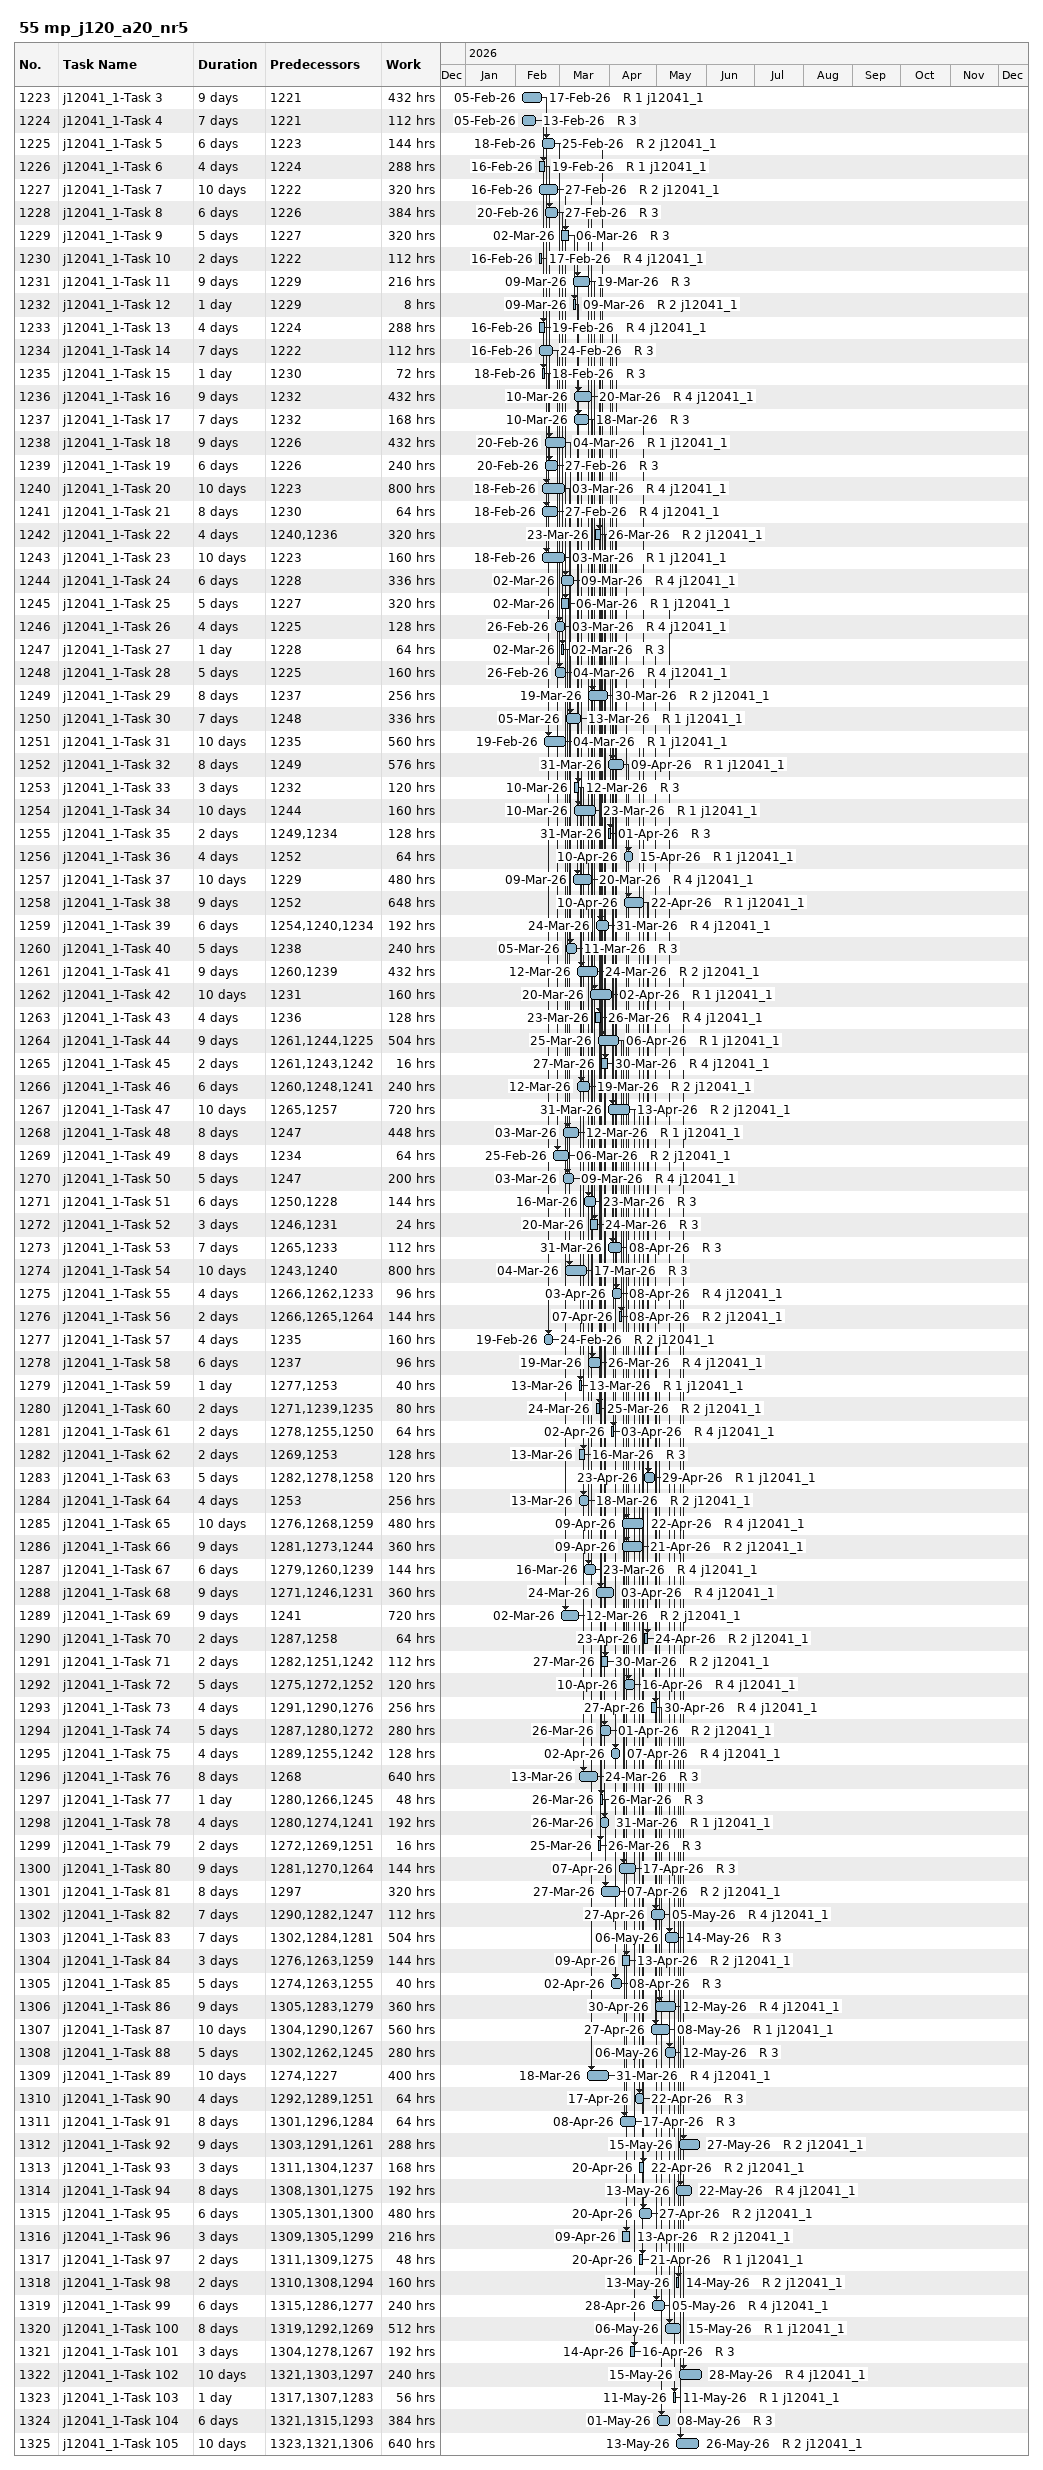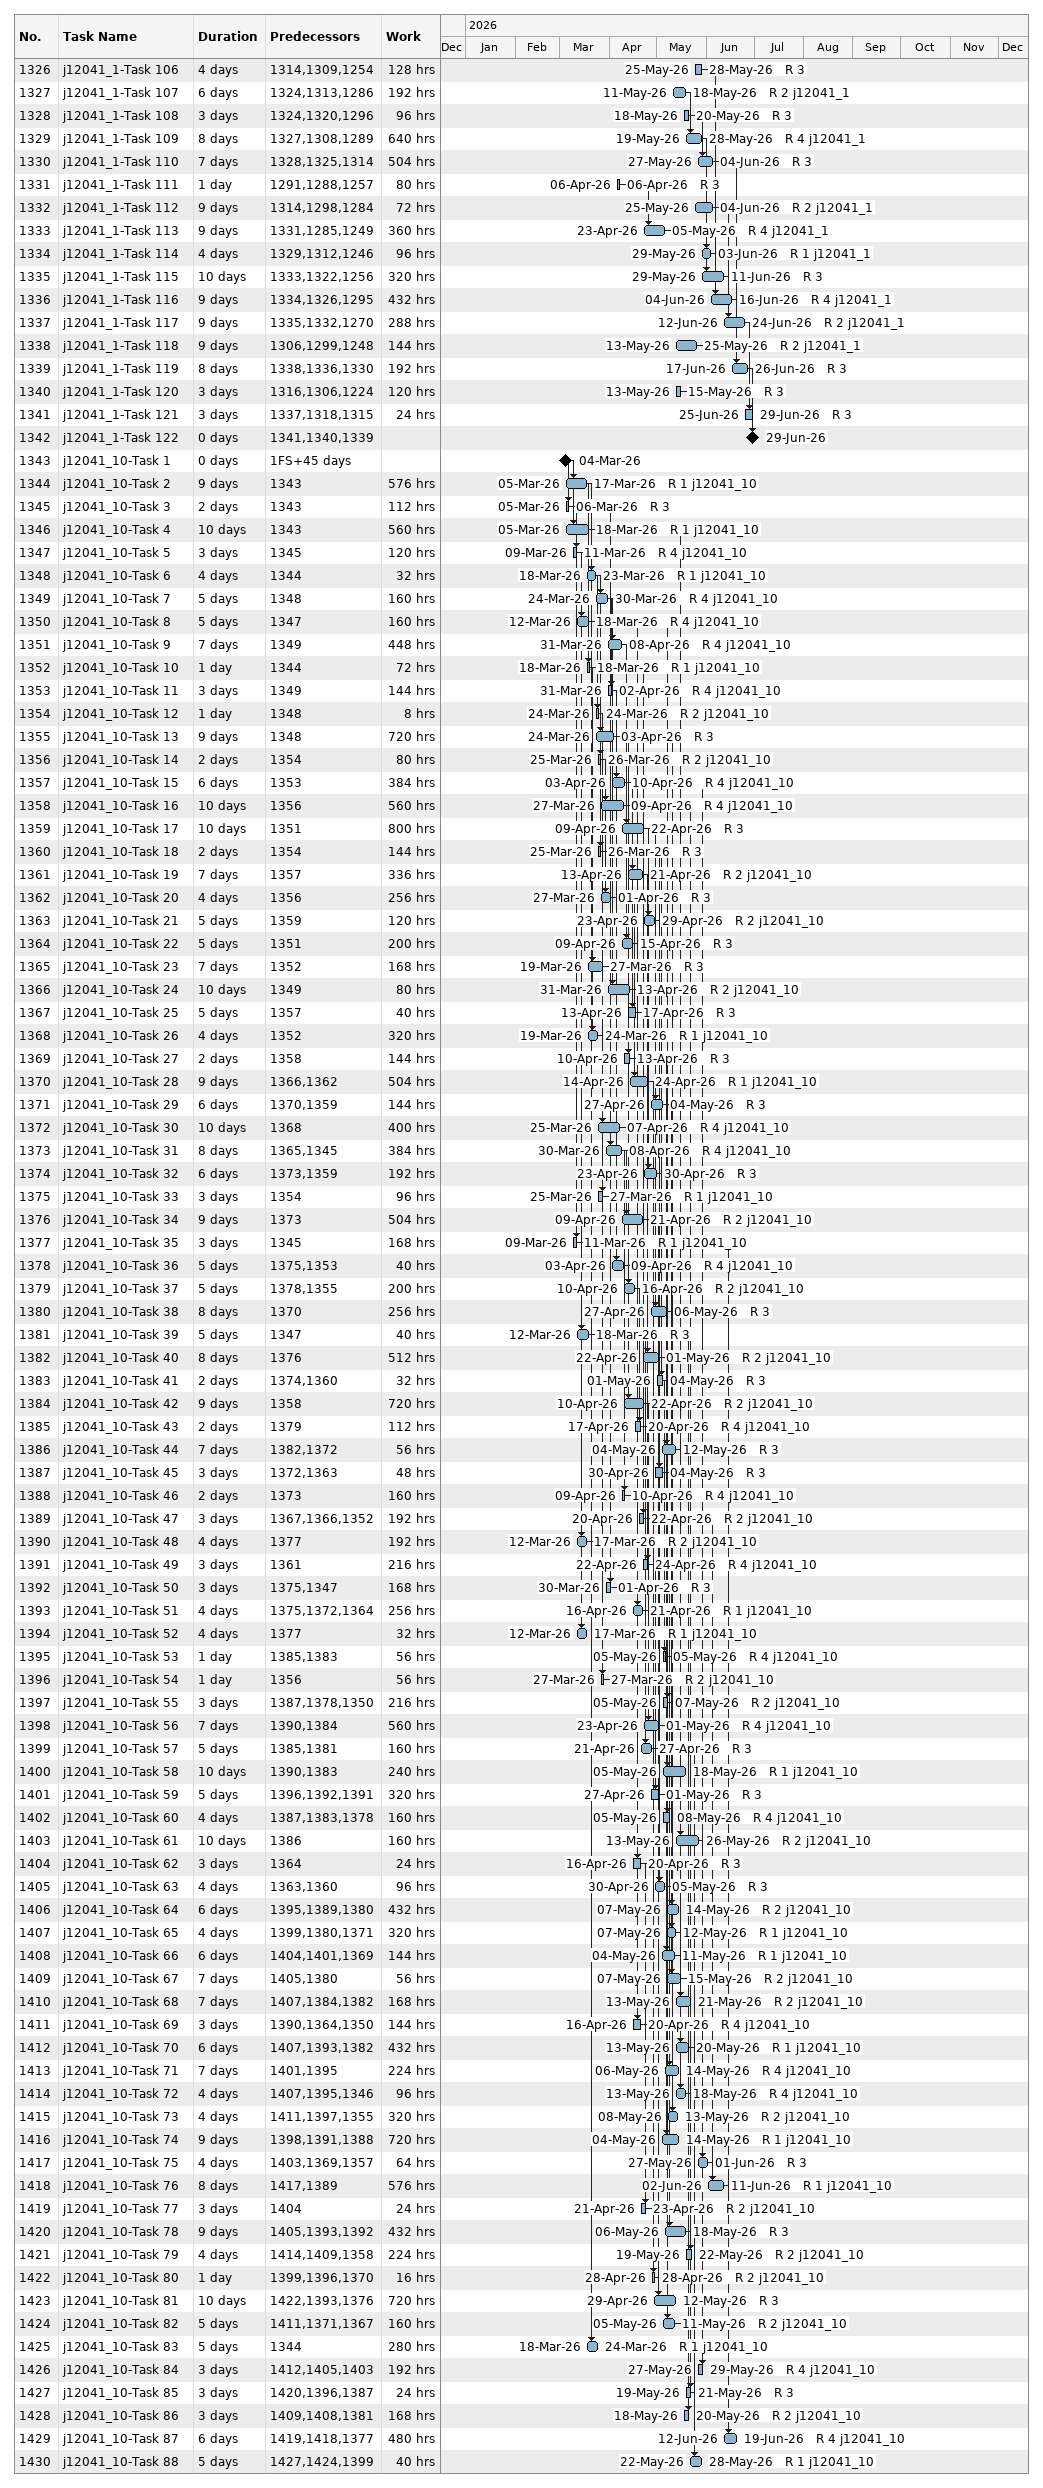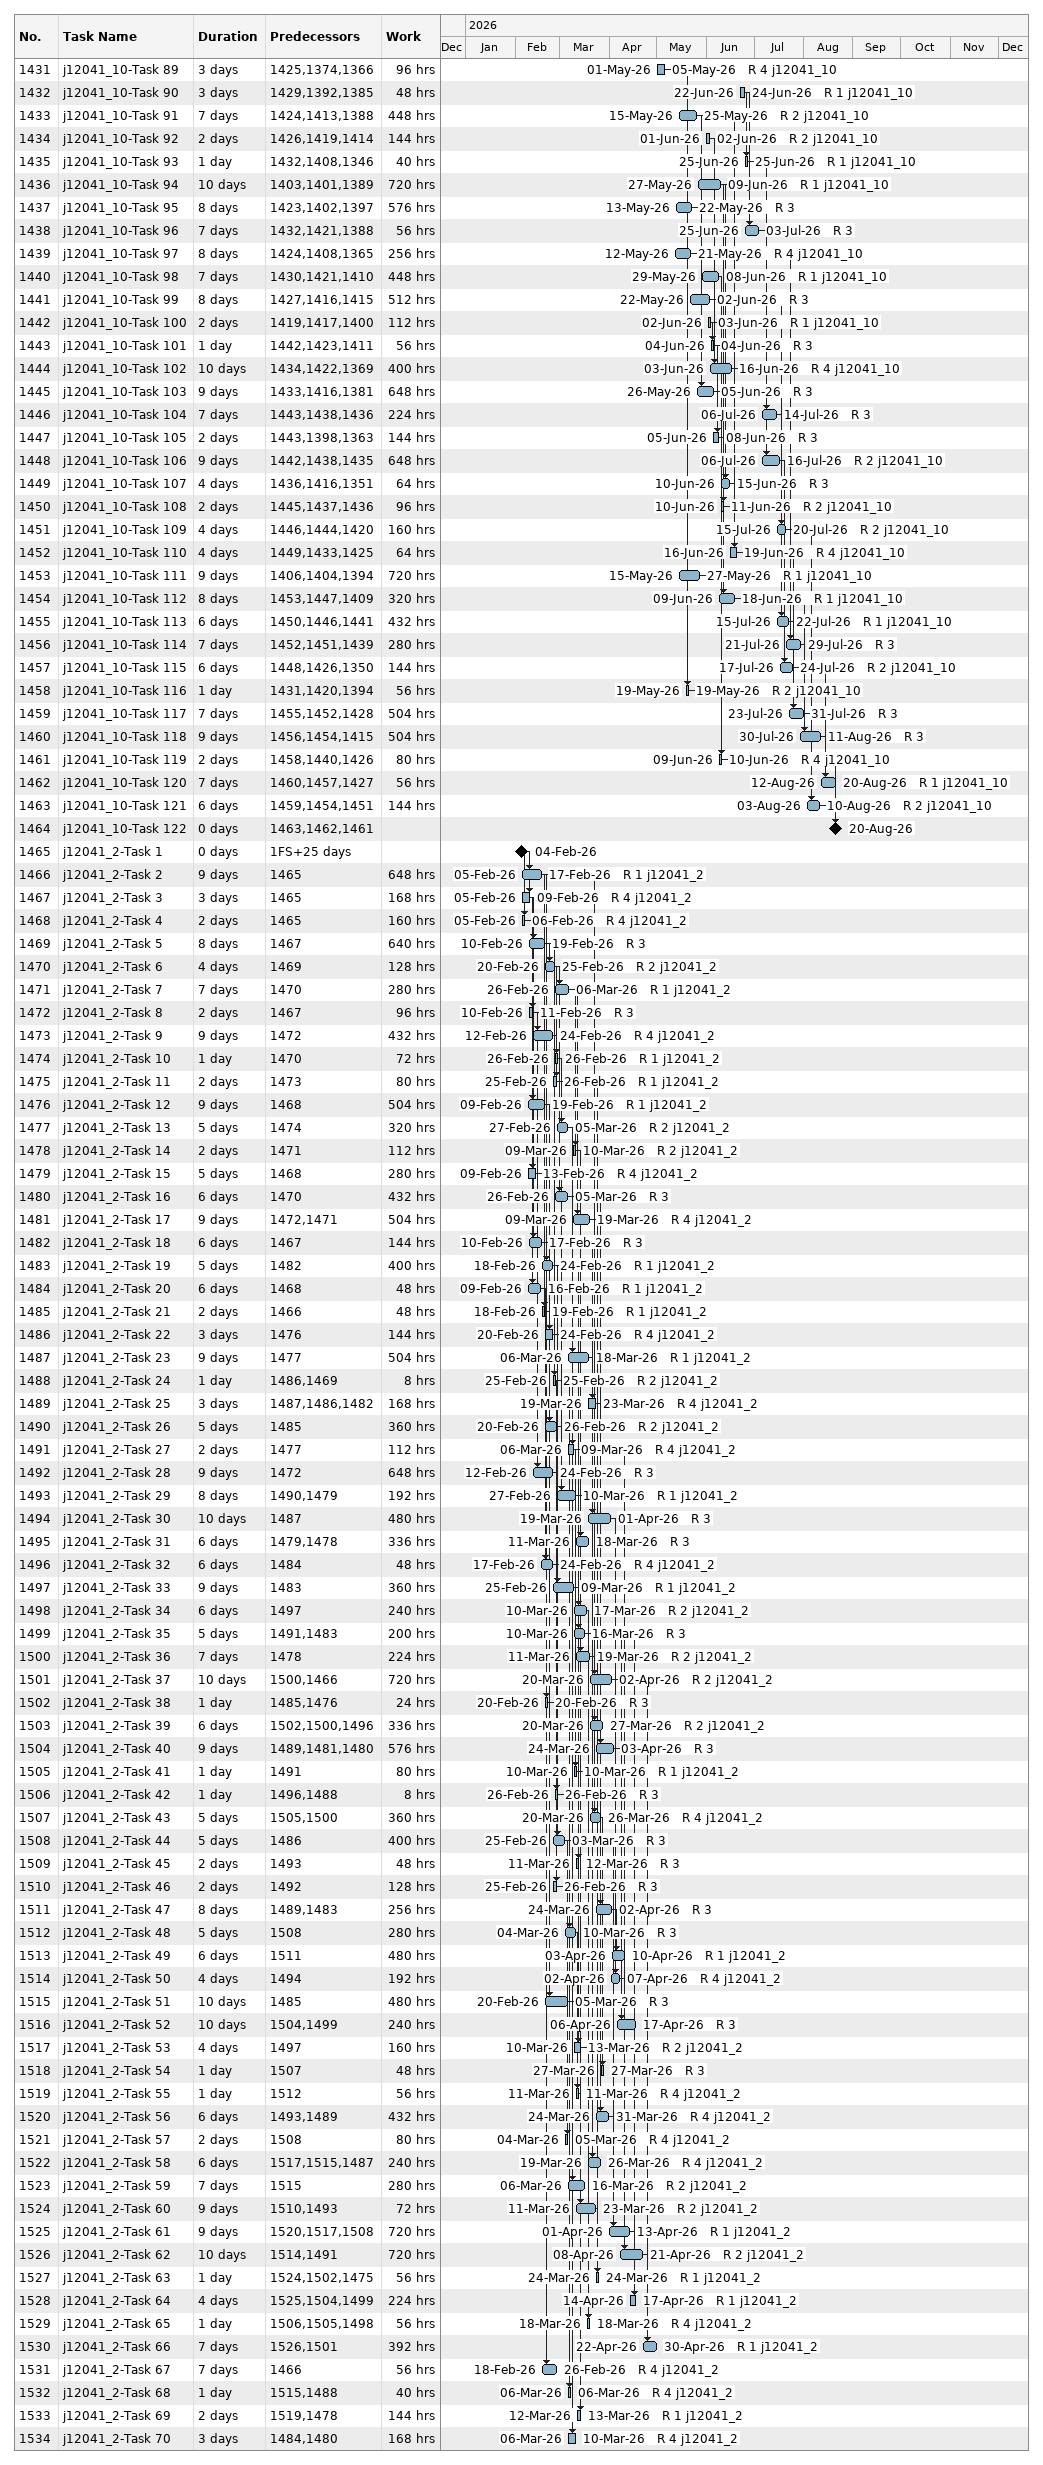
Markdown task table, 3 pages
55 mp_j120_a20_nr5

| ID | Task | Duration | Start | Finish | Predecessors | Resources | Work (h) |
|---|---|---|---|---|---|---|---|
| 1223 | j12041_1-Task 3 | 9d | 2026-02-05 | 2026-02-17 | 1221 | R 1 j12041_1 | 432 |
| 1224 | j12041_1-Task 4 | 7d | 2026-02-05 | 2026-02-13 | 1221 | R 3 | 112 |
| 1225 | j12041_1-Task 5 | 6d | 2026-02-18 | 2026-02-25 | 1223 | R 2 j12041_1 | 144 |
| 1226 | j12041_1-Task 6 | 4d | 2026-02-16 | 2026-02-19 | 1224 | R 1 j12041_1 | 288 |
| 1227 | j12041_1-Task 7 | 10d | 2026-02-16 | 2026-02-27 | 1222 | R 2 j12041_1 | 320 |
| 1228 | j12041_1-Task 8 | 6d | 2026-02-20 | 2026-02-27 | 1226 | R 3 | 384 |
| 1229 | j12041_1-Task 9 | 5d | 2026-03-02 | 2026-03-06 | 1227 | R 3 | 320 |
| 1230 | j12041_1-Task 10 | 2d | 2026-02-16 | 2026-02-17 | 1222 | R 4 j12041_1 | 112 |
| 1231 | j12041_1-Task 11 | 9d | 2026-03-09 | 2026-03-19 | 1229 | R 3 | 216 |
| 1232 | j12041_1-Task 12 | 1d | 2026-03-09 | 2026-03-09 | 1229 | R 2 j12041_1 | 8 |
| 1233 | j12041_1-Task 13 | 4d | 2026-02-16 | 2026-02-19 | 1224 | R 4 j12041_1 | 288 |
| 1234 | j12041_1-Task 14 | 7d | 2026-02-16 | 2026-02-24 | 1222 | R 3 | 112 |
| 1235 | j12041_1-Task 15 | 1d | 2026-02-18 | 2026-02-18 | 1230 | R 3 | 72 |
| 1236 | j12041_1-Task 16 | 9d | 2026-03-10 | 2026-03-20 | 1232 | R 4 j12041_1 | 432 |
| 1237 | j12041_1-Task 17 | 7d | 2026-03-10 | 2026-03-18 | 1232 | R 3 | 168 |
| 1238 | j12041_1-Task 18 | 9d | 2026-02-20 | 2026-03-04 | 1226 | R 1 j12041_1 | 432 |
| 1239 | j12041_1-Task 19 | 6d | 2026-02-20 | 2026-02-27 | 1226 | R 3 | 240 |
| 1240 | j12041_1-Task 20 | 10d | 2026-02-18 | 2026-03-03 | 1223 | R 4 j12041_1 | 800 |
| 1241 | j12041_1-Task 21 | 8d | 2026-02-18 | 2026-02-27 | 1230 | R 4 j12041_1 | 64 |
| 1242 | j12041_1-Task 22 | 4d | 2026-03-23 | 2026-03-26 | 1240, 1236 | R 2 j12041_1 | 320 |
| 1243 | j12041_1-Task 23 | 10d | 2026-02-18 | 2026-03-03 | 1223 | R 1 j12041_1 | 160 |
| 1244 | j12041_1-Task 24 | 6d | 2026-03-02 | 2026-03-09 | 1228 | R 4 j12041_1 | 336 |
| 1245 | j12041_1-Task 25 | 5d | 2026-03-02 | 2026-03-06 | 1227 | R 1 j12041_1 | 320 |
| 1246 | j12041_1-Task 26 | 4d | 2026-02-26 | 2026-03-03 | 1225 | R 4 j12041_1 | 128 |
| 1247 | j12041_1-Task 27 | 1d | 2026-03-02 | 2026-03-02 | 1228 | R 3 | 64 |
| 1248 | j12041_1-Task 28 | 5d | 2026-02-26 | 2026-03-04 | 1225 | R 4 j12041_1 | 160 |
| 1249 | j12041_1-Task 29 | 8d | 2026-03-19 | 2026-03-30 | 1237 | R 2 j12041_1 | 256 |
| 1250 | j12041_1-Task 30 | 7d | 2026-03-05 | 2026-03-13 | 1248 | R 1 j12041_1 | 336 |
| 1251 | j12041_1-Task 31 | 10d | 2026-02-19 | 2026-03-04 | 1235 | R 1 j12041_1 | 560 |
| 1252 | j12041_1-Task 32 | 8d | 2026-03-31 | 2026-04-09 | 1249 | R 1 j12041_1 | 576 |
| 1253 | j12041_1-Task 33 | 3d | 2026-03-10 | 2026-03-12 | 1232 | R 3 | 120 |
| 1254 | j12041_1-Task 34 | 10d | 2026-03-10 | 2026-03-23 | 1244 | R 1 j12041_1 | 160 |
| 1255 | j12041_1-Task 35 | 2d | 2026-03-31 | 2026-04-01 | 1249, 1234 | R 3 | 128 |
| 1256 | j12041_1-Task 36 | 4d | 2026-04-10 | 2026-04-15 | 1252 | R 1 j12041_1 | 64 |
| 1257 | j12041_1-Task 37 | 10d | 2026-03-09 | 2026-03-20 | 1229 | R 4 j12041_1 | 480 |
| 1258 | j12041_1-Task 38 | 9d | 2026-04-10 | 2026-04-22 | 1252 | R 1 j12041_1 | 648 |
| 1259 | j12041_1-Task 39 | 6d | 2026-03-24 | 2026-03-31 | 1254, 1240, 1234 | R 4 j12041_1 | 192 |
| 1260 | j12041_1-Task 40 | 5d | 2026-03-05 | 2026-03-11 | 1238 | R 3 | 240 |
| 1261 | j12041_1-Task 41 | 9d | 2026-03-12 | 2026-03-24 | 1260, 1239 | R 2 j12041_1 | 432 |
| 1262 | j12041_1-Task 42 | 10d | 2026-03-20 | 2026-04-02 | 1231 | R 1 j12041_1 | 160 |
| 1263 | j12041_1-Task 43 | 4d | 2026-03-23 | 2026-03-26 | 1236 | R 4 j12041_1 | 128 |
| 1264 | j12041_1-Task 44 | 9d | 2026-03-25 | 2026-04-06 | 1261, 1244, 1225 | R 1 j12041_1 | 504 |
| 1265 | j12041_1-Task 45 | 2d | 2026-03-27 | 2026-03-30 | 1261, 1243, 1242 | R 4 j12041_1 | 16 |
| 1266 | j12041_1-Task 46 | 6d | 2026-03-12 | 2026-03-19 | 1260, 1248, 1241 | R 2 j12041_1 | 240 |
| 1267 | j12041_1-Task 47 | 10d | 2026-03-31 | 2026-04-13 | 1265, 1257 | R 2 j12041_1 | 720 |
| 1268 | j12041_1-Task 48 | 8d | 2026-03-03 | 2026-03-12 | 1247 | R 1 j12041_1 | 448 |
| 1269 | j12041_1-Task 49 | 8d | 2026-02-25 | 2026-03-06 | 1234 | R 2 j12041_1 | 64 |
| 1270 | j12041_1-Task 50 | 5d | 2026-03-03 | 2026-03-09 | 1247 | R 4 j12041_1 | 200 |
| 1271 | j12041_1-Task 51 | 6d | 2026-03-16 | 2026-03-23 | 1250, 1228 | R 3 | 144 |
| 1272 | j12041_1-Task 52 | 3d | 2026-03-20 | 2026-03-24 | 1246, 1231 | R 3 | 24 |
| 1273 | j12041_1-Task 53 | 7d | 2026-03-31 | 2026-04-08 | 1265, 1233 | R 3 | 112 |
| 1274 | j12041_1-Task 54 | 10d | 2026-03-04 | 2026-03-17 | 1243, 1240 | R 3 | 800 |
| 1275 | j12041_1-Task 55 | 4d | 2026-04-03 | 2026-04-08 | 1266, 1262, 1233 | R 4 j12041_1 | 96 |
| 1276 | j12041_1-Task 56 | 2d | 2026-04-07 | 2026-04-08 | 1266, 1265, 1264 | R 2 j12041_1 | 144 |
| 1277 | j12041_1-Task 57 | 4d | 2026-02-19 | 2026-02-24 | 1235 | R 2 j12041_1 | 160 |
| 1278 | j12041_1-Task 58 | 6d | 2026-03-19 | 2026-03-26 | 1237 | R 4 j12041_1 | 96 |
| 1279 | j12041_1-Task 59 | 1d | 2026-03-13 | 2026-03-13 | 1277, 1253 | R 1 j12041_1 | 40 |
| 1280 | j12041_1-Task 60 | 2d | 2026-03-24 | 2026-03-25 | 1271, 1239, 1235 | R 2 j12041_1 | 80 |
| 1281 | j12041_1-Task 61 | 2d | 2026-04-02 | 2026-04-03 | 1278, 1255, 1250 | R 4 j12041_1 | 64 |
| 1282 | j12041_1-Task 62 | 2d | 2026-03-13 | 2026-03-16 | 1269, 1253 | R 3 | 128 |
| 1283 | j12041_1-Task 63 | 5d | 2026-04-23 | 2026-04-29 | 1282, 1278, 1258 | R 1 j12041_1 | 120 |
| 1284 | j12041_1-Task 64 | 4d | 2026-03-13 | 2026-03-18 | 1253 | R 2 j12041_1 | 256 |
| 1285 | j12041_1-Task 65 | 10d | 2026-04-09 | 2026-04-22 | 1276, 1268, 1259 | R 4 j12041_1 | 480 |
| 1286 | j12041_1-Task 66 | 9d | 2026-04-09 | 2026-04-21 | 1281, 1273, 1244 | R 2 j12041_1 | 360 |
| 1287 | j12041_1-Task 67 | 6d | 2026-03-16 | 2026-03-23 | 1279, 1260, 1239 | R 4 j12041_1 | 144 |
| 1288 | j12041_1-Task 68 | 9d | 2026-03-24 | 2026-04-03 | 1271, 1246, 1231 | R 4 j12041_1 | 360 |
| 1289 | j12041_1-Task 69 | 9d | 2026-03-02 | 2026-03-12 | 1241 | R 2 j12041_1 | 720 |
| 1290 | j12041_1-Task 70 | 2d | 2026-04-23 | 2026-04-24 | 1287, 1258 | R 2 j12041_1 | 64 |
| 1291 | j12041_1-Task 71 | 2d | 2026-03-27 | 2026-03-30 | 1282, 1251, 1242 | R 2 j12041_1 | 112 |
| 1292 | j12041_1-Task 72 | 5d | 2026-04-10 | 2026-04-16 | 1275, 1272, 1252 | R 4 j12041_1 | 120 |
| 1293 | j12041_1-Task 73 | 4d | 2026-04-27 | 2026-04-30 | 1291, 1290, 1276 | R 4 j12041_1 | 256 |
| 1294 | j12041_1-Task 74 | 5d | 2026-03-26 | 2026-04-01 | 1287, 1280, 1272 | R 2 j12041_1 | 280 |
| 1295 | j12041_1-Task 75 | 4d | 2026-04-02 | 2026-04-07 | 1289, 1255, 1242 | R 4 j12041_1 | 128 |
| 1296 | j12041_1-Task 76 | 8d | 2026-03-13 | 2026-03-24 | 1268 | R 3 | 640 |
| 1297 | j12041_1-Task 77 | 1d | 2026-03-26 | 2026-03-26 | 1280, 1266, 1245 | R 3 | 48 |
| 1298 | j12041_1-Task 78 | 4d | 2026-03-26 | 2026-03-31 | 1280, 1274, 1241 | R 1 j12041_1 | 192 |
| 1299 | j12041_1-Task 79 | 2d | 2026-03-25 | 2026-03-26 | 1272, 1269, 1251 | R 3 | 16 |
| 1300 | j12041_1-Task 80 | 9d | 2026-04-07 | 2026-04-17 | 1281, 1270, 1264 | R 3 | 144 |
| 1301 | j12041_1-Task 81 | 8d | 2026-03-27 | 2026-04-07 | 1297 | R 2 j12041_1 | 320 |
| 1302 | j12041_1-Task 82 | 7d | 2026-04-27 | 2026-05-05 | 1290, 1282, 1247 | R 4 j12041_1 | 112 |
| 1303 | j12041_1-Task 83 | 7d | 2026-05-06 | 2026-05-14 | 1302, 1284, 1281 | R 3 | 504 |
| 1304 | j12041_1-Task 84 | 3d | 2026-04-09 | 2026-04-13 | 1276, 1263, 1259 | R 2 j12041_1 | 144 |
| 1305 | j12041_1-Task 85 | 5d | 2026-04-02 | 2026-04-08 | 1274, 1263, 1255 | R 3 | 40 |
| 1306 | j12041_1-Task 86 | 9d | 2026-04-30 | 2026-05-12 | 1305, 1283, 1279 | R 4 j12041_1 | 360 |
| 1307 | j12041_1-Task 87 | 10d | 2026-04-27 | 2026-05-08 | 1304, 1290, 1267 | R 1 j12041_1 | 560 |
| 1308 | j12041_1-Task 88 | 5d | 2026-05-06 | 2026-05-12 | 1302, 1262, 1245 | R 3 | 280 |
| 1309 | j12041_1-Task 89 | 10d | 2026-03-18 | 2026-03-31 | 1274, 1227 | R 4 j12041_1 | 400 |
| 1310 | j12041_1-Task 90 | 4d | 2026-04-17 | 2026-04-22 | 1292, 1289, 1251 | R 3 | 64 |
| 1311 | j12041_1-Task 91 | 8d | 2026-04-08 | 2026-04-17 | 1301, 1296, 1284 | R 3 | 64 |
| 1312 | j12041_1-Task 92 | 9d | 2026-05-15 | 2026-05-27 | 1303, 1291, 1261 | R 2 j12041_1 | 288 |
| 1313 | j12041_1-Task 93 | 3d | 2026-04-20 | 2026-04-22 | 1311, 1304, 1237 | R 2 j12041_1 | 168 |
| 1314 | j12041_1-Task 94 | 8d | 2026-05-13 | 2026-05-22 | 1308, 1301, 1275 | R 4 j12041_1 | 192 |
| 1315 | j12041_1-Task 95 | 6d | 2026-04-20 | 2026-04-27 | 1305, 1301, 1300 | R 2 j12041_1 | 480 |
| 1316 | j12041_1-Task 96 | 3d | 2026-04-09 | 2026-04-13 | 1309, 1305, 1299 | R 2 j12041_1 | 216 |
| 1317 | j12041_1-Task 97 | 2d | 2026-04-20 | 2026-04-21 | 1311, 1309, 1275 | R 1 j12041_1 | 48 |
| 1318 | j12041_1-Task 98 | 2d | 2026-05-13 | 2026-05-14 | 1310, 1308, 1294 | R 2 j12041_1 | 160 |
| 1319 | j12041_1-Task 99 | 6d | 2026-04-28 | 2026-05-05 | 1315, 1286, 1277 | R 4 j12041_1 | 240 |
| 1320 | j12041_1-Task 100 | 8d | 2026-05-06 | 2026-05-15 | 1319, 1292, 1269 | R 1 j12041_1 | 512 |
| 1321 | j12041_1-Task 101 | 3d | 2026-04-14 | 2026-04-16 | 1304, 1278, 1267 | R 3 | 192 |
| 1322 | j12041_1-Task 102 | 10d | 2026-05-15 | 2026-05-28 | 1321, 1303, 1297 | R 4 j12041_1 | 240 |
| 1323 | j12041_1-Task 103 | 1d | 2026-05-11 | 2026-05-11 | 1317, 1307, 1283 | R 1 j12041_1 | 56 |
| 1324 | j12041_1-Task 104 | 6d | 2026-05-01 | 2026-05-08 | 1321, 1315, 1293 | R 3 | 384 |
| 1325 | j12041_1-Task 105 | 10d | 2026-05-13 | 2026-05-26 | 1323, 1321, 1306 | R 2 j12041_1 | 640 |
| 1326 | j12041_1-Task 106 | 4d | 2026-05-25 | 2026-05-28 | 1314, 1309, 1254 | R 3 | 128 |
| 1327 | j12041_1-Task 107 | 6d | 2026-05-11 | 2026-05-18 | 1324, 1313, 1286 | R 2 j12041_1 | 192 |
| 1328 | j12041_1-Task 108 | 3d | 2026-05-18 | 2026-05-20 | 1324, 1320, 1296 | R 3 | 96 |
| 1329 | j12041_1-Task 109 | 8d | 2026-05-19 | 2026-05-28 | 1327, 1308, 1289 | R 4 j12041_1 | 640 |
| 1330 | j12041_1-Task 110 | 7d | 2026-05-27 | 2026-06-04 | 1328, 1325, 1314 | R 3 | 504 |
| 1331 | j12041_1-Task 111 | 1d | 2026-04-06 | 2026-04-06 | 1291, 1288, 1257 | R 3 | 80 |
| 1332 | j12041_1-Task 112 | 9d | 2026-05-25 | 2026-06-04 | 1314, 1298, 1284 | R 2 j12041_1 | 72 |
| 1333 | j12041_1-Task 113 | 9d | 2026-04-23 | 2026-05-05 | 1331, 1285, 1249 | R 4 j12041_1 | 360 |
| 1334 | j12041_1-Task 114 | 4d | 2026-05-29 | 2026-06-03 | 1329, 1312, 1246 | R 1 j12041_1 | 96 |
| 1335 | j12041_1-Task 115 | 10d | 2026-05-29 | 2026-06-11 | 1333, 1322, 1256 | R 3 | 320 |
| 1336 | j12041_1-Task 116 | 9d | 2026-06-04 | 2026-06-16 | 1334, 1326, 1295 | R 4 j12041_1 | 432 |
| 1337 | j12041_1-Task 117 | 9d | 2026-06-12 | 2026-06-24 | 1335, 1332, 1270 | R 2 j12041_1 | 288 |
| 1338 | j12041_1-Task 118 | 9d | 2026-05-13 | 2026-05-25 | 1306, 1299, 1248 | R 2 j12041_1 | 144 |
| 1339 | j12041_1-Task 119 | 8d | 2026-06-17 | 2026-06-26 | 1338, 1336, 1330 | R 3 | 192 |
| 1340 | j12041_1-Task 120 | 3d | 2026-05-13 | 2026-05-15 | 1316, 1306, 1224 | R 3 | 120 |
| 1341 | j12041_1-Task 121 | 3d | 2026-06-25 | 2026-06-29 | 1337, 1318, 1315 | R 3 | 24 |
| 1342 | j12041_1-Task 122 | 0d | 2026-06-29 | 2026-06-29 | 1341, 1340, 1339 |  |  |
| 1343 | j12041_10-Task 1 | 0d | 2026-03-04 | 2026-03-04 | 1FS+45d |  |  |
| 1344 | j12041_10-Task 2 | 9d | 2026-03-05 | 2026-03-17 | 1343 | R 1 j12041_10 | 576 |
| 1345 | j12041_10-Task 3 | 2d | 2026-03-05 | 2026-03-06 | 1343 | R 3 | 112 |
| 1346 | j12041_10-Task 4 | 10d | 2026-03-05 | 2026-03-18 | 1343 | R 1 j12041_10 | 560 |
| 1347 | j12041_10-Task 5 | 3d | 2026-03-09 | 2026-03-11 | 1345 | R 4 j12041_10 | 120 |
| 1348 | j12041_10-Task 6 | 4d | 2026-03-18 | 2026-03-23 | 1344 | R 1 j12041_10 | 32 |
| 1349 | j12041_10-Task 7 | 5d | 2026-03-24 | 2026-03-30 | 1348 | R 4 j12041_10 | 160 |
| 1350 | j12041_10-Task 8 | 5d | 2026-03-12 | 2026-03-18 | 1347 | R 4 j12041_10 | 160 |
| 1351 | j12041_10-Task 9 | 7d | 2026-03-31 | 2026-04-08 | 1349 | R 4 j12041_10 | 448 |
| 1352 | j12041_10-Task 10 | 1d | 2026-03-18 | 2026-03-18 | 1344 | R 1 j12041_10 | 72 |
| 1353 | j12041_10-Task 11 | 3d | 2026-03-31 | 2026-04-02 | 1349 | R 4 j12041_10 | 144 |
| 1354 | j12041_10-Task 12 | 1d | 2026-03-24 | 2026-03-24 | 1348 | R 2 j12041_10 | 8 |
| 1355 | j12041_10-Task 13 | 9d | 2026-03-24 | 2026-04-03 | 1348 | R 3 | 720 |
| 1356 | j12041_10-Task 14 | 2d | 2026-03-25 | 2026-03-26 | 1354 | R 2 j12041_10 | 80 |
| 1357 | j12041_10-Task 15 | 6d | 2026-04-03 | 2026-04-10 | 1353 | R 4 j12041_10 | 384 |
| 1358 | j12041_10-Task 16 | 10d | 2026-03-27 | 2026-04-09 | 1356 | R 4 j12041_10 | 560 |
| 1359 | j12041_10-Task 17 | 10d | 2026-04-09 | 2026-04-22 | 1351 | R 3 | 800 |
| 1360 | j12041_10-Task 18 | 2d | 2026-03-25 | 2026-03-26 | 1354 | R 3 | 144 |
| 1361 | j12041_10-Task 19 | 7d | 2026-04-13 | 2026-04-21 | 1357 | R 2 j12041_10 | 336 |
| 1362 | j12041_10-Task 20 | 4d | 2026-03-27 | 2026-04-01 | 1356 | R 3 | 256 |
| 1363 | j12041_10-Task 21 | 5d | 2026-04-23 | 2026-04-29 | 1359 | R 2 j12041_10 | 120 |
| 1364 | j12041_10-Task 22 | 5d | 2026-04-09 | 2026-04-15 | 1351 | R 3 | 200 |
| 1365 | j12041_10-Task 23 | 7d | 2026-03-19 | 2026-03-27 | 1352 | R 3 | 168 |
| 1366 | j12041_10-Task 24 | 10d | 2026-03-31 | 2026-04-13 | 1349 | R 2 j12041_10 | 80 |
| 1367 | j12041_10-Task 25 | 5d | 2026-04-13 | 2026-04-17 | 1357 | R 3 | 40 |
| 1368 | j12041_10-Task 26 | 4d | 2026-03-19 | 2026-03-24 | 1352 | R 1 j12041_10 | 320 |
| 1369 | j12041_10-Task 27 | 2d | 2026-04-10 | 2026-04-13 | 1358 | R 3 | 144 |
| 1370 | j12041_10-Task 28 | 9d | 2026-04-14 | 2026-04-24 | 1366, 1362 | R 1 j12041_10 | 504 |
| 1371 | j12041_10-Task 29 | 6d | 2026-04-27 | 2026-05-04 | 1370, 1359 | R 3 | 144 |
| 1372 | j12041_10-Task 30 | 10d | 2026-03-25 | 2026-04-07 | 1368 | R 4 j12041_10 | 400 |
| 1373 | j12041_10-Task 31 | 8d | 2026-03-30 | 2026-04-08 | 1365, 1345 | R 4 j12041_10 | 384 |
| 1374 | j12041_10-Task 32 | 6d | 2026-04-23 | 2026-04-30 | 1373, 1359 | R 3 | 192 |
| 1375 | j12041_10-Task 33 | 3d | 2026-03-25 | 2026-03-27 | 1354 | R 1 j12041_10 | 96 |
| 1376 | j12041_10-Task 34 | 9d | 2026-04-09 | 2026-04-21 | 1373 | R 2 j12041_10 | 504 |
| 1377 | j12041_10-Task 35 | 3d | 2026-03-09 | 2026-03-11 | 1345 | R 1 j12041_10 | 168 |
| 1378 | j12041_10-Task 36 | 5d | 2026-04-03 | 2026-04-09 | 1375, 1353 | R 4 j12041_10 | 40 |
| 1379 | j12041_10-Task 37 | 5d | 2026-04-10 | 2026-04-16 | 1378, 1355 | R 2 j12041_10 | 200 |
| 1380 | j12041_10-Task 38 | 8d | 2026-04-27 | 2026-05-06 | 1370 | R 3 | 256 |
| 1381 | j12041_10-Task 39 | 5d | 2026-03-12 | 2026-03-18 | 1347 | R 3 | 40 |
| 1382 | j12041_10-Task 40 | 8d | 2026-04-22 | 2026-05-01 | 1376 | R 2 j12041_10 | 512 |
| 1383 | j12041_10-Task 41 | 2d | 2026-05-01 | 2026-05-04 | 1374, 1360 | R 3 | 32 |
| 1384 | j12041_10-Task 42 | 9d | 2026-04-10 | 2026-04-22 | 1358 | R 2 j12041_10 | 720 |
| 1385 | j12041_10-Task 43 | 2d | 2026-04-17 | 2026-04-20 | 1379 | R 4 j12041_10 | 112 |
| 1386 | j12041_10-Task 44 | 7d | 2026-05-04 | 2026-05-12 | 1382, 1372 | R 3 | 56 |
| 1387 | j12041_10-Task 45 | 3d | 2026-04-30 | 2026-05-04 | 1372, 1363 | R 3 | 48 |
| 1388 | j12041_10-Task 46 | 2d | 2026-04-09 | 2026-04-10 | 1373 | R 4 j12041_10 | 160 |
| 1389 | j12041_10-Task 47 | 3d | 2026-04-20 | 2026-04-22 | 1367, 1366, 1352 | R 2 j12041_10 | 192 |
| 1390 | j12041_10-Task 48 | 4d | 2026-03-12 | 2026-03-17 | 1377 | R 2 j12041_10 | 192 |
| 1391 | j12041_10-Task 49 | 3d | 2026-04-22 | 2026-04-24 | 1361 | R 4 j12041_10 | 216 |
| 1392 | j12041_10-Task 50 | 3d | 2026-03-30 | 2026-04-01 | 1375, 1347 | R 3 | 168 |
| 1393 | j12041_10-Task 51 | 4d | 2026-04-16 | 2026-04-21 | 1375, 1372, 1364 | R 1 j12041_10 | 256 |
| 1394 | j12041_10-Task 52 | 4d | 2026-03-12 | 2026-03-17 | 1377 | R 1 j12041_10 | 32 |
| 1395 | j12041_10-Task 53 | 1d | 2026-05-05 | 2026-05-05 | 1385, 1383 | R 4 j12041_10 | 56 |
| 1396 | j12041_10-Task 54 | 1d | 2026-03-27 | 2026-03-27 | 1356 | R 2 j12041_10 | 56 |
| 1397 | j12041_10-Task 55 | 3d | 2026-05-05 | 2026-05-07 | 1387, 1378, 1350 | R 2 j12041_10 | 216 |
| 1398 | j12041_10-Task 56 | 7d | 2026-04-23 | 2026-05-01 | 1390, 1384 | R 4 j12041_10 | 560 |
| 1399 | j12041_10-Task 57 | 5d | 2026-04-21 | 2026-04-27 | 1385, 1381 | R 3 | 160 |
| 1400 | j12041_10-Task 58 | 10d | 2026-05-05 | 2026-05-18 | 1390, 1383 | R 1 j12041_10 | 240 |
| 1401 | j12041_10-Task 59 | 5d | 2026-04-27 | 2026-05-01 | 1396, 1392, 1391 | R 3 | 320 |
| 1402 | j12041_10-Task 60 | 4d | 2026-05-05 | 2026-05-08 | 1387, 1383, 1378 | R 4 j12041_10 | 160 |
| 1403 | j12041_10-Task 61 | 10d | 2026-05-13 | 2026-05-26 | 1386 | R 2 j12041_10 | 160 |
| 1404 | j12041_10-Task 62 | 3d | 2026-04-16 | 2026-04-20 | 1364 | R 3 | 24 |
| 1405 | j12041_10-Task 63 | 4d | 2026-04-30 | 2026-05-05 | 1363, 1360 | R 3 | 96 |
| 1406 | j12041_10-Task 64 | 6d | 2026-05-07 | 2026-05-14 | 1395, 1389, 1380 | R 2 j12041_10 | 432 |
| 1407 | j12041_10-Task 65 | 4d | 2026-05-07 | 2026-05-12 | 1399, 1380, 1371 | R 1 j12041_10 | 320 |
| 1408 | j12041_10-Task 66 | 6d | 2026-05-04 | 2026-05-11 | 1404, 1401, 1369 | R 1 j12041_10 | 144 |
| 1409 | j12041_10-Task 67 | 7d | 2026-05-07 | 2026-05-15 | 1405, 1380 | R 2 j12041_10 | 56 |
| 1410 | j12041_10-Task 68 | 7d | 2026-05-13 | 2026-05-21 | 1407, 1384, 1382 | R 2 j12041_10 | 168 |
| 1411 | j12041_10-Task 69 | 3d | 2026-04-16 | 2026-04-20 | 1390, 1364, 1350 | R 4 j12041_10 | 144 |
| 1412 | j12041_10-Task 70 | 6d | 2026-05-13 | 2026-05-20 | 1407, 1393, 1382 | R 1 j12041_10 | 432 |
| 1413 | j12041_10-Task 71 | 7d | 2026-05-06 | 2026-05-14 | 1401, 1395 | R 4 j12041_10 | 224 |
| 1414 | j12041_10-Task 72 | 4d | 2026-05-13 | 2026-05-18 | 1407, 1395, 1346 | R 4 j12041_10 | 96 |
| 1415 | j12041_10-Task 73 | 4d | 2026-05-08 | 2026-05-13 | 1411, 1397, 1355 | R 2 j12041_10 | 320 |
| 1416 | j12041_10-Task 74 | 9d | 2026-05-04 | 2026-05-14 | 1398, 1391, 1388 | R 1 j12041_10 | 720 |
| 1417 | j12041_10-Task 75 | 4d | 2026-05-27 | 2026-06-01 | 1403, 1369, 1357 | R 3 | 64 |
| 1418 | j12041_10-Task 76 | 8d | 2026-06-02 | 2026-06-11 | 1417, 1389 | R 1 j12041_10 | 576 |
| 1419 | j12041_10-Task 77 | 3d | 2026-04-21 | 2026-04-23 | 1404 | R 2 j12041_10 | 24 |
| 1420 | j12041_10-Task 78 | 9d | 2026-05-06 | 2026-05-18 | 1405, 1393, 1392 | R 3 | 432 |
| 1421 | j12041_10-Task 79 | 4d | 2026-05-19 | 2026-05-22 | 1414, 1409, 1358 | R 2 j12041_10 | 224 |
| 1422 | j12041_10-Task 80 | 1d | 2026-04-28 | 2026-04-28 | 1399, 1396, 1370 | R 2 j12041_10 | 16 |
| 1423 | j12041_10-Task 81 | 10d | 2026-04-29 | 2026-05-12 | 1422, 1393, 1376 | R 3 | 720 |
| 1424 | j12041_10-Task 82 | 5d | 2026-05-05 | 2026-05-11 | 1411, 1371, 1367 | R 2 j12041_10 | 160 |
| 1425 | j12041_10-Task 83 | 5d | 2026-03-18 | 2026-03-24 | 1344 | R 1 j12041_10 | 280 |
| 1426 | j12041_10-Task 84 | 3d | 2026-05-27 | 2026-05-29 | 1412, 1405, 1403 | R 4 j12041_10 | 192 |
| 1427 | j12041_10-Task 85 | 3d | 2026-05-19 | 2026-05-21 | 1420, 1396, 1387 | R 3 | 24 |
| 1428 | j12041_10-Task 86 | 3d | 2026-05-18 | 2026-05-20 | 1409, 1408, 1381 | R 2 j12041_10 | 168 |
| 1429 | j12041_10-Task 87 | 6d | 2026-06-12 | 2026-06-19 | 1419, 1418, 1377 | R 4 j12041_10 | 480 |
| 1430 | j12041_10-Task 88 | 5d | 2026-05-22 | 2026-05-28 | 1427, 1424, 1399 | R 1 j12041_10 | 40 |
| 1431 | j12041_10-Task 89 | 3d | 2026-05-01 | 2026-05-05 | 1425, 1374, 1366 | R 4 j12041_10 | 96 |
| 1432 | j12041_10-Task 90 | 3d | 2026-06-22 | 2026-06-24 | 1429, 1392, 1385 | R 1 j12041_10 | 48 |
| 1433 | j12041_10-Task 91 | 7d | 2026-05-15 | 2026-05-25 | 1424, 1413, 1388 | R 2 j12041_10 | 448 |
| 1434 | j12041_10-Task 92 | 2d | 2026-06-01 | 2026-06-02 | 1426, 1419, 1414 | R 2 j12041_10 | 144 |
| 1435 | j12041_10-Task 93 | 1d | 2026-06-25 | 2026-06-25 | 1432, 1408, 1346 | R 1 j12041_10 | 40 |
| 1436 | j12041_10-Task 94 | 10d | 2026-05-27 | 2026-06-09 | 1403, 1401, 1389 | R 1 j12041_10 | 720 |
| 1437 | j12041_10-Task 95 | 8d | 2026-05-13 | 2026-05-22 | 1423, 1402, 1397 | R 3 | 576 |
| 1438 | j12041_10-Task 96 | 7d | 2026-06-25 | 2026-07-03 | 1432, 1421, 1388 | R 3 | 56 |
| 1439 | j12041_10-Task 97 | 8d | 2026-05-12 | 2026-05-21 | 1424, 1408, 1365 | R 4 j12041_10 | 256 |
| 1440 | j12041_10-Task 98 | 7d | 2026-05-29 | 2026-06-08 | 1430, 1421, 1410 | R 1 j12041_10 | 448 |
| 1441 | j12041_10-Task 99 | 8d | 2026-05-22 | 2026-06-02 | 1427, 1416, 1415 | R 3 | 512 |
| 1442 | j12041_10-Task 100 | 2d | 2026-06-02 | 2026-06-03 | 1419, 1417, 1400 | R 1 j12041_10 | 112 |
| 1443 | j12041_10-Task 101 | 1d | 2026-06-04 | 2026-06-04 | 1442, 1423, 1411 | R 3 | 56 |
| 1444 | j12041_10-Task 102 | 10d | 2026-06-03 | 2026-06-16 | 1434, 1422, 1369 | R 4 j12041_10 | 400 |
| 1445 | j12041_10-Task 103 | 9d | 2026-05-26 | 2026-06-05 | 1433, 1416, 1381 | R 3 | 648 |
| 1446 | j12041_10-Task 104 | 7d | 2026-07-06 | 2026-07-14 | 1443, 1438, 1436 | R 3 | 224 |
| 1447 | j12041_10-Task 105 | 2d | 2026-06-05 | 2026-06-08 | 1443, 1398, 1363 | R 3 | 144 |
| 1448 | j12041_10-Task 106 | 9d | 2026-07-06 | 2026-07-16 | 1442, 1438, 1435 | R 2 j12041_10 | 648 |
| 1449 | j12041_10-Task 107 | 4d | 2026-06-10 | 2026-06-15 | 1436, 1416, 1351 | R 3 | 64 |
| 1450 | j12041_10-Task 108 | 2d | 2026-06-10 | 2026-06-11 | 1445, 1437, 1436 | R 2 j12041_10 | 96 |
| 1451 | j12041_10-Task 109 | 4d | 2026-07-15 | 2026-07-20 | 1446, 1444, 1420 | R 2 j12041_10 | 160 |
| 1452 | j12041_10-Task 110 | 4d | 2026-06-16 | 2026-06-19 | 1449, 1433, 1425 | R 4 j12041_10 | 64 |
| 1453 | j12041_10-Task 111 | 9d | 2026-05-15 | 2026-05-27 | 1406, 1404, 1394 | R 1 j12041_10 | 720 |
| 1454 | j12041_10-Task 112 | 8d | 2026-06-09 | 2026-06-18 | 1453, 1447, 1409 | R 1 j12041_10 | 320 |
| 1455 | j12041_10-Task 113 | 6d | 2026-07-15 | 2026-07-22 | 1450, 1446, 1441 | R 1 j12041_10 | 432 |
| 1456 | j12041_10-Task 114 | 7d | 2026-07-21 | 2026-07-29 | 1452, 1451, 1439 | R 3 | 280 |
| 1457 | j12041_10-Task 115 | 6d | 2026-07-17 | 2026-07-24 | 1448, 1426, 1350 | R 2 j12041_10 | 144 |
| 1458 | j12041_10-Task 116 | 1d | 2026-05-19 | 2026-05-19 | 1431, 1420, 1394 | R 2 j12041_10 | 56 |
| 1459 | j12041_10-Task 117 | 7d | 2026-07-23 | 2026-07-31 | 1455, 1452, 1428 | R 3 | 504 |
| 1460 | j12041_10-Task 118 | 9d | 2026-07-30 | 2026-08-11 | 1456, 1454, 1415 | R 3 | 504 |
| 1461 | j12041_10-Task 119 | 2d | 2026-06-09 | 2026-06-10 | 1458, 1440, 1426 | R 4 j12041_10 | 80 |
| 1462 | j12041_10-Task 120 | 7d | 2026-08-12 | 2026-08-20 | 1460, 1457, 1427 | R 1 j12041_10 | 56 |
| 1463 | j12041_10-Task 121 | 6d | 2026-08-03 | 2026-08-10 | 1459, 1454, 1451 | R 2 j12041_10 | 144 |
| 1464 | j12041_10-Task 122 | 0d | 2026-08-20 | 2026-08-20 | 1463, 1462, 1461 |  |  |
| 1465 | j12041_2-Task 1 | 0d | 2026-02-04 | 2026-02-04 | 1FS+25d |  |  |
| 1466 | j12041_2-Task 2 | 9d | 2026-02-05 | 2026-02-17 | 1465 | R 1 j12041_2 | 648 |
| 1467 | j12041_2-Task 3 | 3d | 2026-02-05 | 2026-02-09 | 1465 | R 4 j12041_2 | 168 |
| 1468 | j12041_2-Task 4 | 2d | 2026-02-05 | 2026-02-06 | 1465 | R 4 j12041_2 | 160 |
| 1469 | j12041_2-Task 5 | 8d | 2026-02-10 | 2026-02-19 | 1467 | R 3 | 640 |
| 1470 | j12041_2-Task 6 | 4d | 2026-02-20 | 2026-02-25 | 1469 | R 2 j12041_2 | 128 |
| 1471 | j12041_2-Task 7 | 7d | 2026-02-26 | 2026-03-06 | 1470 | R 1 j12041_2 | 280 |
| 1472 | j12041_2-Task 8 | 2d | 2026-02-10 | 2026-02-11 | 1467 | R 3 | 96 |
| 1473 | j12041_2-Task 9 | 9d | 2026-02-12 | 2026-02-24 | 1472 | R 4 j12041_2 | 432 |
| 1474 | j12041_2-Task 10 | 1d | 2026-02-26 | 2026-02-26 | 1470 | R 1 j12041_2 | 72 |
| 1475 | j12041_2-Task 11 | 2d | 2026-02-25 | 2026-02-26 | 1473 | R 1 j12041_2 | 80 |
| 1476 | j12041_2-Task 12 | 9d | 2026-02-09 | 2026-02-19 | 1468 | R 1 j12041_2 | 504 |
| 1477 | j12041_2-Task 13 | 5d | 2026-02-27 | 2026-03-05 | 1474 | R 2 j12041_2 | 320 |
| 1478 | j12041_2-Task 14 | 2d | 2026-03-09 | 2026-03-10 | 1471 | R 2 j12041_2 | 112 |
| 1479 | j12041_2-Task 15 | 5d | 2026-02-09 | 2026-02-13 | 1468 | R 4 j12041_2 | 280 |
| 1480 | j12041_2-Task 16 | 6d | 2026-02-26 | 2026-03-05 | 1470 | R 3 | 432 |
| 1481 | j12041_2-Task 17 | 9d | 2026-03-09 | 2026-03-19 | 1472, 1471 | R 4 j12041_2 | 504 |
| 1482 | j12041_2-Task 18 | 6d | 2026-02-10 | 2026-02-17 | 1467 | R 3 | 144 |
| 1483 | j12041_2-Task 19 | 5d | 2026-02-18 | 2026-02-24 | 1482 | R 1 j12041_2 | 400 |
| 1484 | j12041_2-Task 20 | 6d | 2026-02-09 | 2026-02-16 | 1468 | R 1 j12041_2 | 48 |
| 1485 | j12041_2-Task 21 | 2d | 2026-02-18 | 2026-02-19 | 1466 | R 1 j12041_2 | 48 |
| 1486 | j12041_2-Task 22 | 3d | 2026-02-20 | 2026-02-24 | 1476 | R 4 j12041_2 | 144 |
| 1487 | j12041_2-Task 23 | 9d | 2026-03-06 | 2026-03-18 | 1477 | R 1 j12041_2 | 504 |
| 1488 | j12041_2-Task 24 | 1d | 2026-02-25 | 2026-02-25 | 1486, 1469 | R 2 j12041_2 | 8 |
| 1489 | j12041_2-Task 25 | 3d | 2026-03-19 | 2026-03-23 | 1487, 1486, 1482 | R 4 j12041_2 | 168 |
| 1490 | j12041_2-Task 26 | 5d | 2026-02-20 | 2026-02-26 | 1485 | R 2 j12041_2 | 360 |
| 1491 | j12041_2-Task 27 | 2d | 2026-03-06 | 2026-03-09 | 1477 | R 4 j12041_2 | 112 |
| 1492 | j12041_2-Task 28 | 9d | 2026-02-12 | 2026-02-24 | 1472 | R 3 | 648 |
| 1493 | j12041_2-Task 29 | 8d | 2026-02-27 | 2026-03-10 | 1490, 1479 | R 1 j12041_2 | 192 |
| 1494 | j12041_2-Task 30 | 10d | 2026-03-19 | 2026-04-01 | 1487 | R 3 | 480 |
| 1495 | j12041_2-Task 31 | 6d | 2026-03-11 | 2026-03-18 | 1479, 1478 | R 3 | 336 |
| 1496 | j12041_2-Task 32 | 6d | 2026-02-17 | 2026-02-24 | 1484 | R 4 j12041_2 | 48 |
| 1497 | j12041_2-Task 33 | 9d | 2026-02-25 | 2026-03-09 | 1483 | R 1 j12041_2 | 360 |
| 1498 | j12041_2-Task 34 | 6d | 2026-03-10 | 2026-03-17 | 1497 | R 2 j12041_2 | 240 |
| 1499 | j12041_2-Task 35 | 5d | 2026-03-10 | 2026-03-16 | 1491, 1483 | R 3 | 200 |
| 1500 | j12041_2-Task 36 | 7d | 2026-03-11 | 2026-03-19 | 1478 | R 2 j12041_2 | 224 |
| 1501 | j12041_2-Task 37 | 10d | 2026-03-20 | 2026-04-02 | 1500, 1466 | R 2 j12041_2 | 720 |
| 1502 | j12041_2-Task 38 | 1d | 2026-02-20 | 2026-02-20 | 1485, 1476 | R 3 | 24 |
| 1503 | j12041_2-Task 39 | 6d | 2026-03-20 | 2026-03-27 | 1502, 1500, 1496 | R 2 j12041_2 | 336 |
| 1504 | j12041_2-Task 40 | 9d | 2026-03-24 | 2026-04-03 | 1489, 1481, 1480 | R 3 | 576 |
| 1505 | j12041_2-Task 41 | 1d | 2026-03-10 | 2026-03-10 | 1491 | R 1 j12041_2 | 80 |
| 1506 | j12041_2-Task 42 | 1d | 2026-02-26 | 2026-02-26 | 1496, 1488 | R 3 | 8 |
| 1507 | j12041_2-Task 43 | 5d | 2026-03-20 | 2026-03-26 | 1505, 1500 | R 4 j12041_2 | 360 |
| 1508 | j12041_2-Task 44 | 5d | 2026-02-25 | 2026-03-03 | 1486 | R 3 | 400 |
| 1509 | j12041_2-Task 45 | 2d | 2026-03-11 | 2026-03-12 | 1493 | R 3 | 48 |
| 1510 | j12041_2-Task 46 | 2d | 2026-02-25 | 2026-02-26 | 1492 | R 3 | 128 |
| 1511 | j12041_2-Task 47 | 8d | 2026-03-24 | 2026-04-02 | 1489, 1483 | R 3 | 256 |
| 1512 | j12041_2-Task 48 | 5d | 2026-03-04 | 2026-03-10 | 1508 | R 3 | 280 |
| 1513 | j12041_2-Task 49 | 6d | 2026-04-03 | 2026-04-10 | 1511 | R 1 j12041_2 | 480 |
| 1514 | j12041_2-Task 50 | 4d | 2026-04-02 | 2026-04-07 | 1494 | R 4 j12041_2 | 192 |
| 1515 | j12041_2-Task 51 | 10d | 2026-02-20 | 2026-03-05 | 1485 | R 3 | 480 |
| 1516 | j12041_2-Task 52 | 10d | 2026-04-06 | 2026-04-17 | 1504, 1499 | R 3 | 240 |
| 1517 | j12041_2-Task 53 | 4d | 2026-03-10 | 2026-03-13 | 1497 | R 2 j12041_2 | 160 |
| 1518 | j12041_2-Task 54 | 1d | 2026-03-27 | 2026-03-27 | 1507 | R 3 | 48 |
| 1519 | j12041_2-Task 55 | 1d | 2026-03-11 | 2026-03-11 | 1512 | R 4 j12041_2 | 56 |
| 1520 | j12041_2-Task 56 | 6d | 2026-03-24 | 2026-03-31 | 1493, 1489 | R 4 j12041_2 | 432 |
| 1521 | j12041_2-Task 57 | 2d | 2026-03-04 | 2026-03-05 | 1508 | R 4 j12041_2 | 80 |
| 1522 | j12041_2-Task 58 | 6d | 2026-03-19 | 2026-03-26 | 1517, 1515, 1487 | R 4 j12041_2 | 240 |
| 1523 | j12041_2-Task 59 | 7d | 2026-03-06 | 2026-03-16 | 1515 | R 2 j12041_2 | 280 |
| 1524 | j12041_2-Task 60 | 9d | 2026-03-11 | 2026-03-23 | 1510, 1493 | R 2 j12041_2 | 72 |
| 1525 | j12041_2-Task 61 | 9d | 2026-04-01 | 2026-04-13 | 1520, 1517, 1508 | R 1 j12041_2 | 720 |
| 1526 | j12041_2-Task 62 | 10d | 2026-04-08 | 2026-04-21 | 1514, 1491 | R 2 j12041_2 | 720 |
| 1527 | j12041_2-Task 63 | 1d | 2026-03-24 | 2026-03-24 | 1524, 1502, 1475 | R 1 j12041_2 | 56 |
| 1528 | j12041_2-Task 64 | 4d | 2026-04-14 | 2026-04-17 | 1525, 1504, 1499 | R 1 j12041_2 | 224 |
| 1529 | j12041_2-Task 65 | 1d | 2026-03-18 | 2026-03-18 | 1506, 1505, 1498 | R 4 j12041_2 | 56 |
| 1530 | j12041_2-Task 66 | 7d | 2026-04-22 | 2026-04-30 | 1526, 1501 | R 1 j12041_2 | 392 |
| 1531 | j12041_2-Task 67 | 7d | 2026-02-18 | 2026-02-26 | 1466 | R 4 j12041_2 | 56 |
| 1532 | j12041_2-Task 68 | 1d | 2026-03-06 | 2026-03-06 | 1515, 1488 | R 4 j12041_2 | 40 |
| 1533 | j12041_2-Task 69 | 2d | 2026-03-12 | 2026-03-13 | 1519, 1478 | R 1 j12041_2 | 144 |
| 1534 | j12041_2-Task 70 | 3d | 2026-03-06 | 2026-03-10 | 1484, 1480 | R 4 j12041_2 | 168 |
